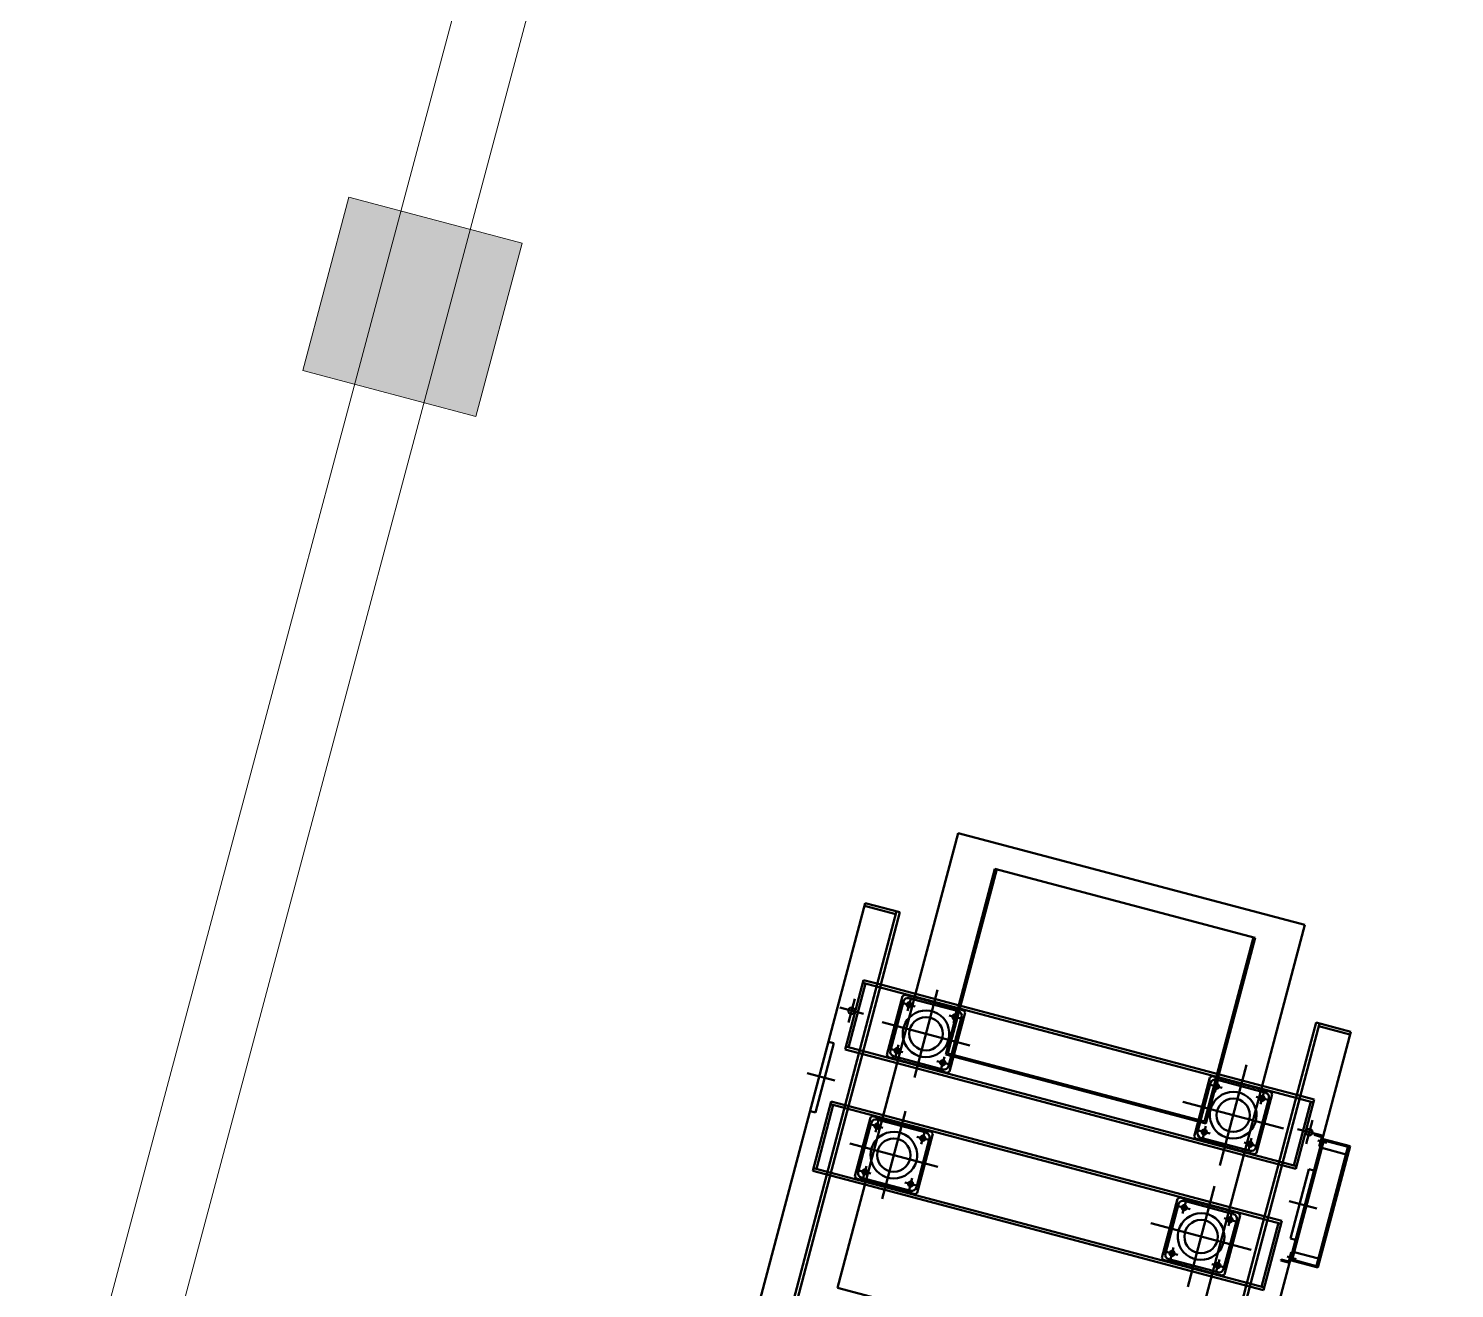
# Model space of a CAD drawing. Header units: centimetres. Extents: x 139057 to 200038, y 34824 to 80516.
# Drawn here: x 170057.9 to 170455.5, y 61503.2 to 61854.4 of the extents above; entities that cross this region are included whole.
import ezdxf

# ---------------------------------------------------------------- set-up
doc = ezdxf.new("R2010")
doc.units = ezdxf.units.CM
doc.header["$LTSCALE"] = 100
doc.layers.get('0').update_dxf_attribs({"lineweight": 0})
for name, color, linetype, lineweight in [('410_STRUTTURE_001-AM_0', 7, 'Continuous', 0), ('430_TAVOLATI_001-AM_0', 3, 'Continuous', 0), ('440_ALTRI_ELEMENTI_001-AM_0', 31, 'Continuous', 50)]:
    doc.layers.add(name, color=color, linetype=linetype, lineweight=lineweight)

# ---------------------------------------------------------------- blocks, each defined once
blk = doc.blocks.new('A$C12667F03')
for p, q in [((-291.2, -884.39), (-279.32, -839.56)), ((-279.32, -839.56), (-182.66, -865.19)), ((-282.77, -901.34), (-269.03, -849.53)), ((-282.17, -900.98), (-268.56, -849.65)), ((-269.03, -849.53), (-196.53, -868.75)), ((-277.73, -882.69), (-269.27, -850.8)), ((-269.27, -850.8), (-268.89, -850.9)), ((-296.48, -861.39), (-409.26, -1286.69)), ((-305.18, -859.08), (-339.24, -987.52)), ((-305.39, -859.86), (-296.69, -862.16)), ((-305.18, -859.08), (-295.52, -861.65)), ((-295.52, -861.65), (-300.87, -881.83)), ((-182.66, -865.19), (-194.54, -910.02)), ((-210.61, -919.95), (-197, -868.63)), ((-210.27, -920.56), (-196.53, -868.75)), ((-205.41, -901.87), (-196.95, -869.98)), ((-196.95, -869.98), (-197.33, -869.87)), ((-305.7, -880.55), (-310.83, -899.88)), ((-305.13, -881.53), (-309.85, -899.31)), ((-300.87, -881.83), (-306, -901.16)), ((-180.25, -914.64), (-305.91, -881.32)), ((-300.87, -881.83), (-305.7, -880.55)), ((-291.2, -884.39), (-300.87, -881.83)), ((-312.93, -966.31), (-291.2, -884.39)), ((-308.14, -885.82), (-309.88, -892.39)), ((-299.14, -901.43), (-294.78, -885)), ((-294.78, -885), (-294.17, -884.64)), ((-294.17, -884.64), (-291.46, -885.36)), ((-293.38, -889.09), (-292.51, -885.8)), ((-292.97, -885.58), (-291.61, -885.94)), ((-291.61, -885.94), (-279.24, -889.22)), ((-285.02, -883.29), (-291.5, -907.75)), ((-291.46, -885.36), (-277.73, -889)), ((-194.54, -910.02), (-291.2, -884.39)), ((-277.35, -882.8), (-277.73, -882.69)), ((-305.72, -889.98), (-312.29, -888.23)), ((-298.2, -900.23), (-294.56, -886.5)), ((-291.3, -887.88), (-294.59, -887.01)), ((-281.83, -890.4), (-278.54, -891.27)), ((-281.74, -906.04), (-277.38, -889.61)), ((-280.62, -892.47), (-279.75, -889.19)), ((-277.38, -889.61), (-277.73, -889)), ((-276.03, -898.76), (-300.49, -892.28)), ((-178.56, -892.66), (-291.34, -1317.96)), ((-281.96, -904.53), (-278.32, -890.81)), ((-179.53, -892.4), (-184.88, -912.59)), ((-179.53, -892.4), (-169.86, -894.97)), ((-178.77, -893.43), (-170.07, -895.74)), ((-313.99, -898.13), (-319.11, -917.46)), ((-313.99, -898.13), (-315.44, -897.75)), ((-169.86, -894.97), (-177.58, -924.09)), ((-296.33, -903.72), (-310.83, -899.88)), ((-184.97, -932.43), (-310.62, -899.11)), ((-306, -901.16), (-309.84, -915.66)), ((-299.14, -901.43), (-298.78, -902.04)), ((-298.78, -902.04), (-296.07, -902.76)), ((-294.69, -900.64), (-297.97, -899.77)), ((-297.27, -901.82), (-295.92, -902.18)), ((-296.76, -901.85), (-295.89, -898.56)), ((-295.92, -902.18), (-283.55, -905.46)), ((-284.01, -905.23), (-283.13, -901.95)), ((-282.77, -901.34), (-210.27, -920.56)), ((-282.17, -900.98), (-210.61, -919.95)), ((-205.79, -901.77), (-205.41, -901.87)), ((-199.67, -929.36), (-296.33, -903.72)), ((-296.07, -902.76), (-282.35, -906.4)), ((-285.21, -903.15), (-281.93, -904.03)), ((-282.35, -906.4), (-281.74, -906.04)), ((-198.9, -904.21), (-206.33, -932.24)), ((-313.65, -908.57), (-321.38, -906.52)), ((-194.54, -910.02), (-216.27, -991.94)), ((-213.5, -924.14), (-209.14, -907.71)), ((-212.56, -922.94), (-208.92, -909.21)), ((-209.14, -907.71), (-208.53, -907.35)), ((-205.66, -910.59), (-208.95, -909.72)), ((-194.8, -910.99), (-208.53, -907.35)), ((-207.74, -911.8), (-206.87, -908.51)), ((-194.96, -911.57), (-207.33, -908.29)), ((-184.88, -912.59), (-194.54, -910.02)), ((-196.32, -927.24), (-192.68, -913.52)), ((-196.19, -913.11), (-192.9, -913.98)), ((-196.1, -928.75), (-191.74, -912.32)), ((-194.98, -915.18), (-194.11, -911.9)), ((-193.6, -911.93), (-194.96, -911.57)), ((-192.09, -911.71), (-194.8, -910.99)), ((-191.74, -912.32), (-192.09, -911.71)), ((-184.88, -912.59), (-190.01, -931.92)), ((-180.05, -913.87), (-185.17, -933.2)), ((-180.05, -913.87), (-184.88, -912.59)), ((-319.11, -917.46), (-320.56, -917.08)), ((-314.67, -914.38), (-319.8, -933.71)), ((-314.11, -915.36), (-318.82, -933.14)), ((-309.84, -915.66), (-314.97, -934.99)), ((-189.22, -948.47), (-314.88, -915.15)), ((-300.18, -918.22), (-314.67, -914.38)), ((-293.99, -917.12), (-300.47, -941.58)), ((-203.52, -943.85), (-300.18, -918.22)), ((-216.63, -914.51), (-188.6, -921.95)), ((-181.02, -914.44), (-185.74, -932.22)), ((-308.11, -935.26), (-303.75, -918.83)), ((-307.17, -934.06), (-303.53, -920.33)), ((-303.75, -918.83), (-303.14, -918.47)), ((-300.27, -921.71), (-303.56, -920.84)), ((-303.14, -918.47), (-300.43, -919.19)), ((-302.35, -922.92), (-301.48, -919.64)), ((-301.94, -919.41), (-300.59, -919.77)), ((-300.59, -919.77), (-288.21, -923.05)), ((-300.43, -919.19), (-286.71, -922.83)), ((-211.12, -924.56), (-210.25, -921.27)), ((-184.7, -922.07), (-178.13, -923.81)), ((-180.55, -919.65), (-182.29, -926.23)), ((-285, -932.59), (-309.46, -926.11)), ((-290.93, -938.37), (-287.29, -924.64)), ((-290.8, -924.23), (-287.51, -925.1)), ((-290.71, -939.87), (-286.35, -923.44)), ((-289.59, -926.31), (-288.72, -923.02)), ((-286.35, -923.44), (-286.71, -922.83)), ((-213.14, -924.75), (-213.5, -924.14)), ((-199.42, -928.39), (-213.14, -924.75)), ((-209.05, -923.35), (-212.33, -922.48)), ((-199.26, -927.81), (-211.63, -924.53)), ((-199.57, -925.86), (-196.29, -926.74)), ((-198.37, -927.94), (-197.49, -924.66)), ((-186.94, -959.37), (-177.58, -924.09)), ((-186.26, -958.78), (-177.29, -924.94)), ((-180, -923.45), (-180.08, -923.74)), ((-177.95, -924.3), (-180.08, -923.74)), ((-177.58, -924.09), (-180, -923.45)), ((-179.01, -925.27), (-176.5, -925.93)), ((-177.95, -924.3), (-178.64, -926.91)), ((-170.04, -926.87), (-177.78, -924.82)), ((-170.6, -927.03), (-177.37, -925.23)), ((-185.17, -933.2), (-199.67, -929.36)), ((-196.71, -929.11), (-199.42, -928.39)), ((-197.91, -928.17), (-199.26, -927.81)), ((-196.1, -928.75), (-196.71, -929.11)), ((-179.5, -960.57), (-170.53, -926.74)), ((-179.01, -960.7), (-170.04, -926.87)), ((-178.35, -926.99), (-178.64, -926.91)), ((-171.17, -929.16), (-177.93, -927.36)), ((-305.3, -937.55), (-319.8, -933.71)), ((-193.94, -966.26), (-319.6, -932.94)), ((-303.66, -934.47), (-306.94, -933.6)), ((-305.74, -935.68), (-304.86, -932.39)), ((-190.01, -931.92), (-193.85, -946.42)), ((-181.56, -933.25), (-186.69, -952.58)), ((-181.56, -933.25), (-180.11, -933.63)), ((-314.97, -934.99), (-329.58, -990.09)), ((-308.11, -935.26), (-307.75, -935.87)), ((-307.75, -935.87), (-305.05, -936.59)), ((-306.24, -935.65), (-304.89, -936.01)), ((-208.64, -963.19), (-305.3, -937.55)), ((-305.05, -936.59), (-291.32, -940.23)), ((-304.89, -936.01), (-292.52, -939.29)), ((-294.18, -936.99), (-290.9, -937.86)), ((-292.98, -939.06), (-292.11, -935.78)), ((-207.87, -938.04), (-215.31, -966.08)), ((-291.32, -940.23), (-290.71, -939.87)), ((-222.47, -957.97), (-218.11, -941.54)), ((-218.11, -941.54), (-217.5, -941.18)), ((-203.77, -944.82), (-217.5, -941.18)), ((-203.93, -945.4), (-216.3, -942.12)), ((-187.03, -942.14), (-179.29, -944.19)), ((-221.53, -956.77), (-217.89, -943.04)), ((-214.63, -944.42), (-217.92, -943.55)), ((-216.71, -945.63), (-215.84, -942.35)), ((-203.95, -949.02), (-203.08, -945.73)), ((-202.57, -945.76), (-203.93, -945.4)), ((-201.07, -945.54), (-203.77, -944.82)), ((-189.02, -947.7), (-203.52, -943.85)), ((-200.71, -946.15), (-201.07, -945.54)), ((-225.6, -948.34), (-197.57, -955.78)), ((-205.29, -961.08), (-201.65, -947.35)), ((-205.16, -946.94), (-201.87, -947.81)), ((-205.07, -962.58), (-200.71, -946.15)), ((-193.85, -946.42), (-198.98, -965.75)), ((-190, -948.27), (-194.71, -966.05)), ((-189.02, -947.7), (-194.14, -967.03)), ((-186.69, -952.58), (-185.24, -952.96)), ((-222.11, -958.58), (-222.47, -957.97)), ((-218.02, -957.18), (-221.3, -956.31)), ((-220.1, -958.39), (-219.22, -955.1)), ((-187.6, -957.65), (-185.09, -958.31)), ((-187.15, -959.01), (-186.46, -956.4)), ((-186.17, -956.47), (-186.46, -956.4)), ((-178.86, -958.15), (-185.62, -956.36)), ((-208.39, -962.22), (-222.11, -958.58)), ((-208.23, -961.64), (-220.6, -958.36)), ((-186.94, -959.37), (-210.83, -1049.46)), ((-208.54, -959.7), (-205.26, -960.57)), ((-206.88, -962), (-208.23, -961.64)), ((-207.34, -961.77), (-206.47, -958.49)), ((-189.36, -958.73), (-189.28, -958.44)), ((-186.94, -959.37), (-189.36, -958.73)), ((-187.15, -959.01), (-189.28, -958.44)), ((-179.01, -960.7), (-186.75, -958.65)), ((-179.42, -960.28), (-186.19, -958.49)), ((-198.98, -965.75), (-213.63, -1021.01)), ((-194.14, -967.03), (-208.64, -963.19)), ((-205.68, -962.94), (-208.39, -962.22)), ((-205.07, -962.58), (-205.68, -962.94)), ((-216.27, -991.94), (-312.93, -966.31))]:
    blk.add_line(p, q)
for centre, radius in [((-309.01, -889.11), 0.9), ((-292.95, -887.45), 0.7), ((-280.19, -890.83), 0.7), ((-288.26, -895.52), 4.65), ((-296.33, -900.21), 0.7), ((-283.57, -903.59), 0.7), ((-207.31, -910.16), 0.7), ((-202.62, -918.23), 4.65), ((-194.55, -913.54), 0.7), ((-301.92, -921.28), 0.7), ((-210.69, -922.92), 0.7), ((-181.42, -922.94), 0.9), ((-297.23, -929.35), 4.65), ((-289.16, -924.66), 0.7), ((-197.93, -926.3), 0.7), ((-305.3, -934.04), 0.7), ((-292.54, -937.42), 0.7), ((-216.28, -943.99), 0.7), ((-211.59, -952.06), 4.65), ((-203.52, -947.37), 0.7), ((-219.66, -956.75), 0.7), ((-206.9, -960.13), 0.7)]:
    blk.add_circle(centre, radius)
for centre, radius, start, end in [((-293.3, -886.84), 1.3, 75.1483, 165.1483), ((-288.26, -895.52), 6.5, 193.8749, 136.4217), ((-279.58, -890.48), 1.3, 345.1483, 75.1483), ((-288.26, -895.52), 6.5, 136.4217, 193.8749), ((-296.94, -900.56), 1.3, 165.1483, 255.1483), ((-283.21, -904.2), 1.3, 255.1483, 345.1483), ((-207.66, -909.55), 1.3, 75.1483, 165.1483), ((-202.62, -918.23), 6.5, 13.8749, 316.4217), ((-193.94, -913.19), 1.3, 345.1483, 75.1483), ((-202.62, -918.23), 6.5, 316.4217, 13.8749), ((-302.27, -920.67), 1.3, 75.1483, 165.1483), ((-297.23, -929.35), 6.5, 136.4217, 193.8749), ((-297.23, -929.35), 6.5, 193.8749, 136.4217), ((-288.55, -924.31), 1.3, 345.1483, 75.1483), ((-211.3, -923.27), 1.3, 165.1483, 255.1483), ((-197.57, -926.91), 1.3, 255.1483, 345.1483), ((-305.91, -934.39), 1.3, 165.1483, 255.1483), ((-292.19, -938.03), 1.3, 255.1483, 345.1483), ((-216.63, -943.38), 1.3, 75.1483, 165.1483), ((-211.59, -952.06), 6.5, 13.8749, 316.4217), ((-202.91, -947.02), 1.3, 345.1483, 75.1483), ((-211.59, -952.06), 6.5, 316.4217, 13.8749), ((-220.27, -957.1), 1.3, 165.1483, 255.1483), ((-206.55, -960.74), 1.3, 255.1483, 345.1483)]:
    blk.add_arc(centre, radius, start, end)

msp = doc.modelspace()

# ---------------------------------------------------------------- hatches: boundary and pattern name
at = {"layer": '410_STRUTTURE_001-AM_0'}
msp.add_hatch(color=256, dxfattribs=at).paths.add_polyline_path([(170182.69, 61746.23), (170195.59, 61794.54), (170147.28, 61807.44), (170134.38, 61759.13)])

# ---------------------------------------------------------------- linework, layer by layer
at = {"layer": '410_STRUTTURE_001-AM_0', "elevation": 0}
msp.add_lwpolyline([(170182.69, 61746.23), (170195.59, 61794.54), (170147.28, 61807.44), (170134.38, 61759.13)], close=True, dxfattribs=at)
at = {"layer": '430_TAVOLATI_001-AM_0', "elevation": 0}
for points in [[(170057.95, 61414.71), (170218.72, 62016.86), (170170.41, 62029.76)], [(170077.28, 61409.58), (170238.04, 62011.7), (170589.24, 61917.93)]]:
    msp.add_lwpolyline(points, dxfattribs=at)

# ---------------------------------------------------------------- block references
at = {"layer": '440_ALTRI_ELEMENTI_001-AM_0'}
msp.add_blockref('A$C12667F03', (170596.41, 62469.72, 0), dxfattribs=at)

doc.saveas('drawing.dxf')
